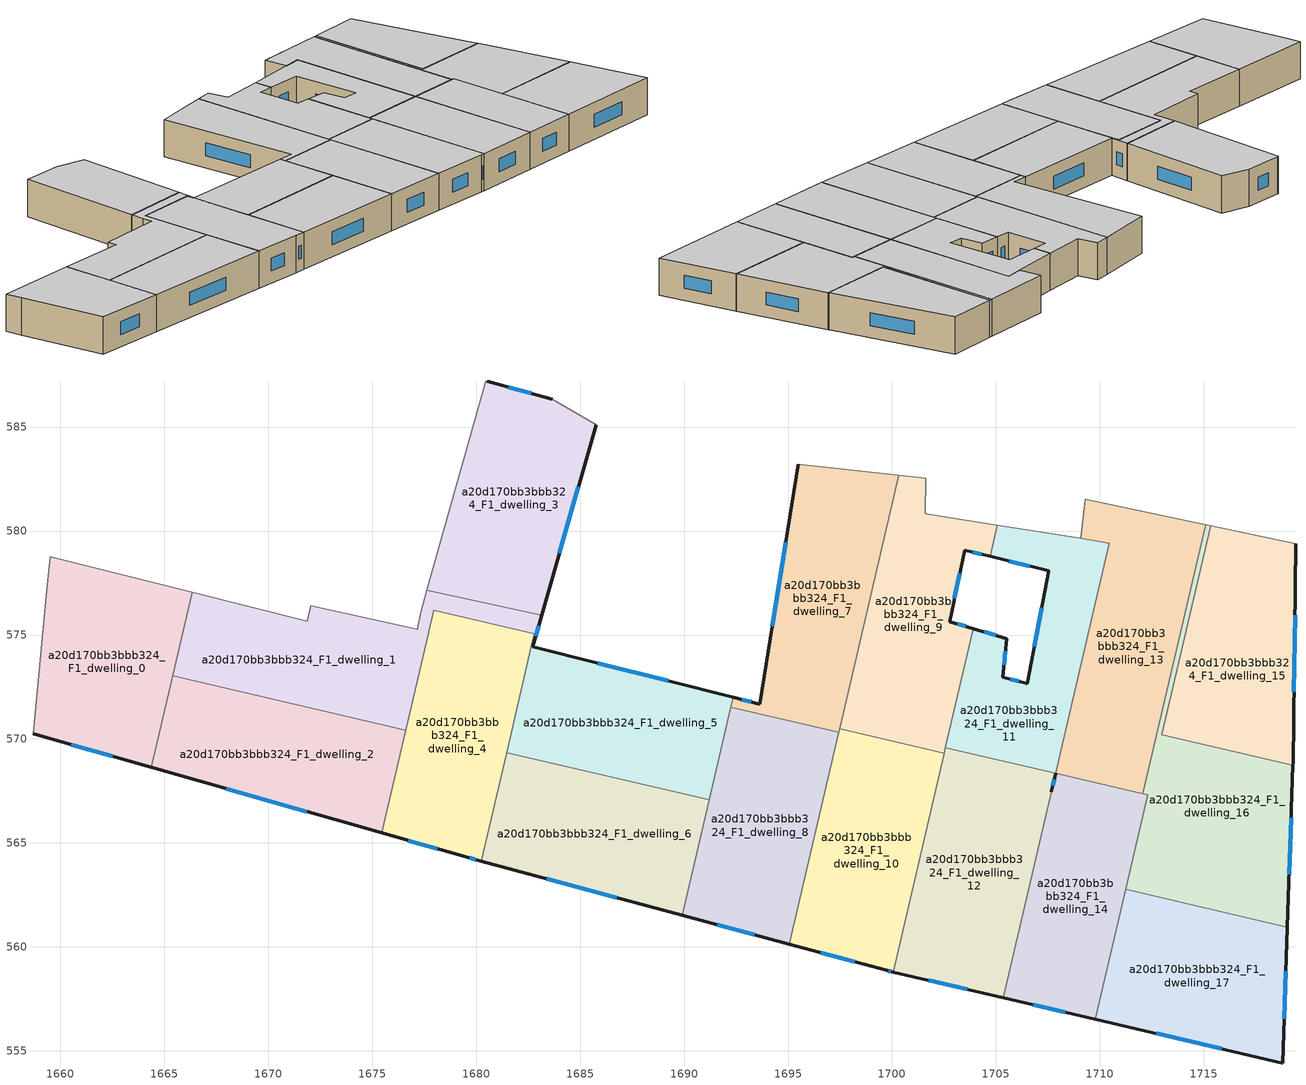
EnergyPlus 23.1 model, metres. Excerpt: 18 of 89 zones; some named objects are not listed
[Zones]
a20d170bb3bbb324_F1_dwelling_0
 floor to a20d170bb3bbb324_F0_dwelling_0 (EU_floor_Construction): 1666.34,577.06 1664.37,568.64 1658.69,570.26 1659.37,577.39 1659.52,578.77 z3
 wall outside (EU_wall_Construction): 1658.69,570.26 1664.37,568.64 z3:6
 wall adiabatic (EU_wall_Construction): 1666.34,577.06 1659.52,578.77 1659.37,577.39 1658.69,570.26 z3:6
 wall to a20d170bb3bbb324_F1_dwelling_2 (EU_wall_Construction): 1664.37,568.64 1665.4,573.05 z3:6
 wall to a20d170bb3bbb324_F1_dwelling_1 (EU_wall_Construction): 1665.4,573.05 1666.34,577.06 z3:6
 window (EU_Window_Construction): 1660.54,569.73 1662.53,569.17 z3.98:5.02
 ceiling to a20d170bb3bbb324_F2_dwelling_0 (EU_floor_Construction): 1664.37,568.64 1666.34,577.06 1659.52,578.77 1659.37,577.39 1658.69,570.26 z6
a20d170bb3bbb324_F1_dwelling_1
 floor to a20d170bb3bbb324_F0_dwelling_1 (EU_floor_Construction): 1683.15,575.94 1682.72,574.45 1682.66,574.46 1682.8,575.07 1677.96,576.2 1676.61,570.43 1665.4,573.05 1666.34,577.06 1671.88,575.66 1672.04,576.4 1677.17,575.27 1677.33,576.08 1677.64,577.16 z3
 wall outside (EU_wall_Construction): 1682.72,574.45 1683.15,575.94 z3:6
 wall adiabatic (EU_wall_Construction): 1677.17,575.27 1672.04,576.4 1671.88,575.66 1666.34,577.06 / 1677.64,577.16 1677.33,576.08 1677.18,575.26 z3:6
 wall to a20d170bb3bbb324_F1_dwelling_3 (EU_wall_Construction): 1683.15,575.94 1677.64,577.16 z3:6
 wall to a20d170bb3bbb324_F1_dwelling_2 (EU_wall_Construction): 1665.4,573.05 1676.61,570.43 z3:6
 wall to a20d170bb3bbb324_F1_dwelling_5 (EU_wall_Construction): 1682.66,574.46 1682.72,574.45 z3:6
 wall to a20d170bb3bbb324_F1_dwelling_4 (EU_wall_Construction): 1677.72,575.15 1677.96,576.2 1682.8,575.07 1682.66,574.46 / 1676.61,570.43 1677.71,575.14 z3:6
 window (EU_Window_Construction): 1682.86,574.93 1683.01,575.46 z3.98:5.02
 ceiling to a20d170bb3bbb324_F2_dwelling_1 (EU_floor_Construction): 1682.72,574.45 1683.15,575.94 1677.64,577.16 1677.33,576.08 1677.17,575.27 1672.04,576.4 1671.88,575.66 1666.34,577.06 1665.4,573.05 1676.61,570.43 1677.96,576.2 1682.8,575.07 1682.66,574.46 z6
a20d170bb3bbb324_F1_dwelling_10
 floor to a20d170bb3bbb324_F0_dwelling_10 (EU_floor_Construction): 1702.51,569.31 1700.05,558.79 1699.74,558.87 1695.07,560.13 1697.48,570.48 z3
 wall outside (EU_wall_Construction): 1695.07,560.13 1699.74,558.87 1700.05,558.79 z3:6
 wall to a20d170bb3bbb324_F1_dwelling_9 (EU_wall_Construction): 1702.51,569.31 1697.48,570.48 z3:6
 wall to a20d170bb3bbb324_F1_dwelling_8 (EU_wall_Construction): 1697.45,570.32 1695.07,560.13 z3:6
 wall to a20d170bb3bbb324_F1_dwelling_12 (EU_wall_Construction): 1700.05,558.79 1702.51,569.31 z3:6
 wall to a20d170bb3bbb324_F1_dwelling_7 (EU_wall_Construction): 1697.48,570.48 1697.45,570.32 z3:6
 window (EU_Window_Construction): 1696.59,559.72 1698.22,559.28 / 1699.84,558.84 1699.95,558.82 z3.98:5.02
 ceiling to a20d170bb3bbb324_F2_dwelling_10 (EU_floor_Construction): 1700.05,558.79 1702.51,569.31 1697.48,570.48 1695.07,560.13 1699.74,558.87 z6
a20d170bb3bbb324_F1_dwelling_11
 floor to a20d170bb3bbb324_F0_dwelling_11 (EU_floor_Construction): 1710.45,579.42 1707.86,568.34 1702.57,569.58 1703.91,575.31 1705.52,574.83 1705.33,572.97 1706.47,572.68 1706.51,572.67 1707.54,578.09 1704.72,578.78 1705.07,580.28 z3
 wall outside (EU_wall_Construction): 1704.72,578.78 1707.54,578.09 1706.51,572.67 1706.47,572.68 1705.33,572.97 1705.52,574.83 1703.91,575.31 z3:6
 wall to a20d170bb3bbb324_F1_dwelling_9 (EU_wall_Construction): 1705.07,580.28 1704.72,578.78 / 1703.91,575.31 1702.57,569.58 z3:6
 wall adiabatic (EU_wall_Construction): 1709.07,579.64 1705.07,580.28 z3:6
 wall to a20d170bb3bbb324_F1_dwelling_13 (EU_wall_Construction): 1708.11,569.4 1710.45,579.42 1709.07,579.64 / 1707.87,568.35 1708.12,569.4 z3:6
 wall to a20d170bb3bbb324_F1_dwelling_12 (EU_wall_Construction): 1702.57,569.58 1707.86,568.34 z3:6
 window (EU_Window_Construction): 1707.2,576.32 1706.84,574.43 / 1705.64,578.56 1706.62,578.31 / 1705,574.98 1704.43,575.15 / 1705.39,573.57 1705.46,574.22 / 1706.1,572.77 1705.7,572.87 z3.98:5.02
 ceiling to a20d170bb3bbb324_F2_dwelling_11 (EU_floor_Construction): 1707.86,568.34 1710.45,579.42 1705.07,580.28 1704.72,578.78 1707.54,578.09 1706.51,572.67 1706.47,572.68 1705.33,572.97 1705.52,574.83 1703.91,575.31 1702.57,569.58 z6
a20d170bb3bbb324_F1_dwelling_12
 floor to a20d170bb3bbb324_F0_dwelling_12 (EU_floor_Construction): 1707.87,568.34 1705.35,557.56 1700.05,558.79 1702.57,569.58 z3
 wall outside (EU_wall_Construction): 1700.05,558.79 1705.35,557.56 z3:6
 wall to a20d170bb3bbb324_F1_dwelling_14 (EU_wall_Construction): 1705.35,557.56 1707.87,568.34 z3:6
 wall to a20d170bb3bbb324_F1_dwelling_9 (EU_wall_Construction): 1702.57,569.58 1702.51,569.31 z3:6
 window (EU_Window_Construction): 1701.78,558.39 1703.63,557.96 z3.98:5.02
 ceiling to a20d170bb3bbb324_F2_dwelling_12 (EU_floor_Construction): 1705.35,557.56 1707.87,568.34 1702.57,569.58 1700.05,558.79 z6
a20d170bb3bbb324_F1_dwelling_13
 floor to a20d170bb3bbb324_F0_dwelling_13 (EU_floor_Construction): 1715.08,580.3 1712.06,567.37 1707.86,568.35 1708.12,569.4 1710.45,579.42 1709.07,579.64 1709.29,581.53 z3
 wall outside (EU_wall_Construction): 1707.87,568.34 1707.66,567.46 / 1707.86,568.35 1707.66,567.46 z3:6
 wall adiabatic (EU_wall_Construction): 1715.08,580.3 1709.29,581.53 1709.07,579.64 z3:6
 wall to a20d170bb3bbb324_F1_dwelling_16 (EU_wall_Construction): 1712.06,567.37 1715.08,580.3 z3:6
 wall to a20d170bb3bbb324_F1_dwelling_14 (EU_wall_Construction): 1707.87,568.34 1712.06,567.37 z3:6
 window (EU_Window_Construction): 1707.81,568.06 1707.73,567.75 / 1707.8,568.06 1707.73,567.75 z3.98:5.02
 ceiling to a20d170bb3bbb324_F2_dwelling_13 (EU_floor_Construction): 1712.06,567.37 1715.08,580.3 1709.29,581.53 1709.07,579.64 1710.45,579.42 1708.12,569.4 1707.86,568.35 z6
a20d170bb3bbb324_F1_dwelling_14
 floor to a20d170bb3bbb324_F0_dwelling_14 (EU_floor_Construction): 1712.3,567.31 1709.78,556.52 1705.35,557.56 1707.87,568.34 z3
 wall outside (EU_wall_Construction): 1705.35,557.56 1709.78,556.52 z3:6
 wall to a20d170bb3bbb324_F1_dwelling_17 (EU_wall_Construction): 1709.78,556.52 1711.24,562.77 z3:6
 wall to a20d170bb3bbb324_F1_dwelling_16 (EU_wall_Construction): 1711.24,562.77 1712.3,567.31 1712.06,567.37 z3:6
 window (EU_Window_Construction): 1706.79,557.22 1708.34,556.86 z3.98:5.02
 ceiling to a20d170bb3bbb324_F2_dwelling_14 (EU_floor_Construction): 1709.78,556.52 1712.3,567.31 1707.87,568.34 1705.35,557.56 z6
a20d170bb3bbb324_F1_dwelling_15
 floor to a20d170bb3bbb324_F0_dwelling_15 (EU_floor_Construction): 1719.43,579.39 1719.29,568.83 1719.29,568.74 1712.98,570.21 1715.32,580.25 z3
 wall outside (EU_wall_Construction): 1719.29,568.74 1719.29,568.83 1719.43,579.39 z3:6
 wall to a20d170bb3bbb324_F1_dwelling_16 (EU_wall_Construction): 1715.32,580.25 1712.98,570.21 1719.29,568.74 z3:6
 wall adiabatic (EU_wall_Construction): 1719.43,579.39 1715.32,580.25 z3:6
 window (EU_Window_Construction): 1719.33,572.26 1719.38,575.95 z3.98:5.02
 ceiling to a20d170bb3bbb324_F2_dwelling_15 (EU_floor_Construction): 1719.29,568.74 1719.29,568.83 1719.43,579.39 1715.32,580.25 1712.98,570.21 z6
a20d170bb3bbb324_F1_dwelling_16
 floor to a20d170bb3bbb324_F0_dwelling_16 (EU_floor_Construction): 1715.32,580.25 1712.98,570.21 1719.29,568.74 1719.02,560.95 1711.24,562.77 1712.3,567.31 1712.06,567.37 1715.08,580.3 z3
 wall outside (EU_wall_Construction): 1719.02,560.95 1719.29,568.74 z3:6
 wall to a20d170bb3bbb324_F1_dwelling_17 (EU_wall_Construction): 1711.24,562.77 1719.02,560.95 z3:6
 wall adiabatic (EU_wall_Construction): 1715.32,580.25 1715.08,580.3 z3:6
 window (EU_Window_Construction): 1719.11,563.48 1719.2,566.21 z3.98:5.02
 ceiling to a20d170bb3bbb324_F2_dwelling_16 (EU_floor_Construction): 1719.02,560.95 1719.29,568.74 1712.98,570.21 1715.32,580.25 1715.08,580.3 1712.06,567.37 1712.3,567.31 1711.24,562.77 z6
a20d170bb3bbb324_F1_dwelling_17
 floor to a20d170bb3bbb324_F0_dwelling_17 (EU_floor_Construction): 1719.02,560.95 1718.8,554.42 1709.78,556.52 1711.24,562.77 z3
 wall outside (EU_wall_Construction): 1709.78,556.52 1718.8,554.42 1719.02,560.95 z3:6
 window (EU_Window_Construction): 1718.87,556.54 1718.95,558.83 / 1712.71,555.84 1715.87,555.1 z3.98:5.02
 ceiling to a20d170bb3bbb324_F2_dwelling_17 (EU_floor_Construction): 1718.8,554.42 1719.02,560.95 1711.24,562.77 1709.78,556.52 z6
a20d170bb3bbb324_F1_dwelling_2
 floor to a20d170bb3bbb324_F0_dwelling_2 (EU_floor_Construction): 1676.61,570.43 1675.46,565.48 1664.37,568.64 1665.4,573.05 z3
 wall outside (EU_wall_Construction): 1664.37,568.64 1675.46,565.48 z3:6
 wall to a20d170bb3bbb324_F1_dwelling_4 (EU_wall_Construction): 1675.46,565.48 1676.61,570.43 z3:6
 window (EU_Window_Construction): 1667.98,567.61 1671.85,566.51 z3.98:5.02
 ceiling to a20d170bb3bbb324_F2_dwelling_2 (EU_floor_Construction): 1675.46,565.48 1676.61,570.43 1665.4,573.05 1664.37,568.64 z6
a20d170bb3bbb324_F1_dwelling_3
 floor to a20d170bb3bbb324_F0_dwelling_3 (EU_floor_Construction): 1685.77,585.11 1683.15,575.94 1677.64,577.16 1680.47,587.22 1680.53,587.2 1683.66,586.35 z3
 wall outside (EU_wall_Construction): 1683.66,586.35 1680.53,587.2 / 1683.15,575.94 1685.77,585.11 z3:6
 wall adiabatic (EU_wall_Construction): 1680.53,587.2 1680.47,587.22 1677.64,577.16 / 1685.77,585.11 1683.66,586.35 z3:6
 window (EU_Window_Construction): 1682.64,586.62 1681.55,586.92 / 1684,578.92 1684.92,582.13 z3.98:5.02
 ceiling to a20d170bb3bbb324_F2_dwelling_3 (EU_floor_Construction): 1683.15,575.94 1685.77,585.11 1683.66,586.35 1680.53,587.2 1680.47,587.22 1677.64,577.16 z6
a20d170bb3bbb324_F1_dwelling_4
 floor to a20d170bb3bbb324_F0_dwelling_4 (EU_floor_Construction): 1682.81,575.07 1680.25,564.13 1679.41,564.36 1675.46,565.48 1677.96,576.2 z3
 wall outside (EU_wall_Construction): 1675.46,565.48 1679.41,564.36 1680.25,564.13 z3:6
 wall to a20d170bb3bbb324_F1_dwelling_5 (EU_wall_Construction): 1681.47,569.35 1682.66,574.46 z3:6
 wall to a20d170bb3bbb324_F1_dwelling_6 (EU_wall_Construction): 1680.25,564.13 1681.47,569.35 z3:6
 window (EU_Window_Construction): 1676.74,565.12 1678.13,564.72 / 1679.68,564.28 1679.98,564.2 z3.98:5.02
 ceiling to a20d170bb3bbb324_F2_dwelling_4 (EU_floor_Construction): 1680.25,564.13 1682.81,575.07 1677.96,576.2 1675.46,565.48 1679.41,564.36 z6
a20d170bb3bbb324_F1_dwelling_5
 floor to a20d170bb3bbb324_F0_dwelling_5 (EU_floor_Construction): 1692.36,572 1691.21,567.07 1681.47,569.35 1682.66,574.46 1682.72,574.45 z3
 wall outside (EU_wall_Construction): 1692.36,572 1682.72,574.45 z3:6
 wall to a20d170bb3bbb324_F1_dwelling_6 (EU_wall_Construction): 1681.47,569.35 1691.21,567.07 z3:6
 wall to a20d170bb3bbb324_F1_dwelling_8 (EU_wall_Construction): 1691.21,567.07 1692.25,571.54 z3:6
 wall to a20d170bb3bbb324_F1_dwelling_7 (EU_wall_Construction): 1692.25,571.54 1692.36,572 z3:6
 window (EU_Window_Construction): 1689.23,572.8 1685.86,573.65 z3.98:5.02
 ceiling to a20d170bb3bbb324_F2_dwelling_5 (EU_floor_Construction): 1691.21,567.07 1692.36,572 1682.72,574.45 1682.66,574.46 1681.47,569.35 z6
a20d170bb3bbb324_F1_dwelling_6
 floor to a20d170bb3bbb324_F0_dwelling_6 (EU_floor_Construction): 1691.21,567.07 1689.92,561.52 1680.25,564.13 1681.47,569.35 z3
 wall outside (EU_wall_Construction): 1680.25,564.13 1689.92,561.52 z3:6
 wall to a20d170bb3bbb324_F1_dwelling_8 (EU_wall_Construction): 1689.92,561.52 1691.21,567.07 z3:6
 window (EU_Window_Construction): 1683.39,563.28 1686.77,562.37 z3.98:5.02
 ceiling to a20d170bb3bbb324_F2_dwelling_6 (EU_floor_Construction): 1689.92,561.52 1691.21,567.07 1681.47,569.35 1680.25,564.13 z6
a20d170bb3bbb324_F1_dwelling_7
 floor to a20d170bb3bbb324_F0_dwelling_7 (EU_floor_Construction): 1700.33,582.68 1697.45,570.32 1692.25,571.54 1692.36,572 1693.64,571.68 1695.5,583.21 z3
 wall outside (EU_wall_Construction): 1695.5,583.21 1693.64,571.68 1692.36,572 z3:6
 wall to a20d170bb3bbb324_F1_dwelling_8 (EU_wall_Construction): 1692.25,571.54 1697.45,570.32 z3:6
 wall adiabatic (EU_wall_Construction): 1700.33,582.68 1695.5,583.21 z3:6
 wall to a20d170bb3bbb324_F1_dwelling_9 (EU_wall_Construction): 1697.48,570.48 1700.33,582.68 z3:6
 window (EU_Window_Construction): 1693.22,571.78 1692.78,571.9 / 1694.89,579.46 1694.24,575.43 z3.98:5.02
 ceiling to a20d170bb3bbb324_F2_dwelling_7 (EU_floor_Construction): 1697.45,570.32 1700.33,582.68 1695.5,583.21 1693.64,571.68 1692.36,572 1692.25,571.54 z6
a20d170bb3bbb324_F1_dwelling_8
 floor to a20d170bb3bbb324_F0_dwelling_8 (EU_floor_Construction): 1697.45,570.32 1695.07,560.13 1689.92,561.52 1692.25,571.54 z3
 wall outside (EU_wall_Construction): 1689.92,561.52 1695.07,560.13 z3:6
 window (EU_Window_Construction): 1691.59,561.07 1693.39,560.58 z3.98:5.02
 ceiling to a20d170bb3bbb324_F2_dwelling_8 (EU_floor_Construction): 1695.07,560.13 1697.45,570.32 1692.25,571.54 1689.92,561.52 z6
a20d170bb3bbb324_F1_dwelling_9
 floor to a20d170bb3bbb324_F0_dwelling_9 (EU_floor_Construction): 1705.07,580.28 1704.72,578.78 1703.5,579.09 1702.77,575.65 1703.91,575.31 1702.51,569.31 1697.48,570.48 1700.33,582.68 1701.62,582.54 1701.6,580.84 z3
 wall outside (EU_wall_Construction): 1703.91,575.31 1702.77,575.65 1703.5,579.09 1704.72,578.78 z3:6
 wall adiabatic (EU_wall_Construction): 1705.07,580.28 1701.6,580.84 1701.62,582.54 1700.33,582.68 z3:6
 window (EU_Window_Construction): 1703.54,575.42 1703.14,575.54 / 1703.9,578.99 1704.32,578.88 / 1703.01,576.76 1703.26,577.97 z3.98:5.02
 ceiling to a20d170bb3bbb324_F2_dwelling_9 (EU_floor_Construction): 1702.51,569.31 1703.91,575.31 1702.77,575.65 1703.5,579.09 1704.72,578.78 1705.07,580.28 1701.6,580.84 1701.62,582.54 1700.33,582.68 1697.48,570.48 z6
[Building]
EU S2 Campaign: North Axis=0; Terrain=City; Solar Distribution=FullExterior
[Site:Location]
Bologna: Latitude=44.5; Longitude=11.25; Time Zone=1; Elevation=37
[SizingPeriod:WeatherFileDays]
AnnualSizingPeriod: Begin Month=1; Begin Day of Month=1; End Month=12; End Day of Month=31; Day of Week for Start Day=Monday; Use Weather File Daylight Saving Period=No; Use Weather File Rain and Snow Indicators=No
[MATERIAL]
EU_InternalMass_Material: Roughness=MediumRough; Thickness=0.1; Conductivity=1; Density=1800; Specific Heat=900; Thermal Absorptance=0.9; Solar Absorptance=0.7; Visible Absorptance=0.7
[MATERIAL:NOMASS] Roughness=MediumRough; Thermal Absorptance=0.9; Solar Absorptance=0.7; Visible Absorptance=0.7
Name | Thermal Resistance
EU_wall_NoMass | 0.905828
EU_floor_NoMass | 0.67114
[WINDOWMATERIAL:SIMPLEGLAZINGSYSTEM]
EU_Window_SimpleGlazing: UFactor=4.52486; Solar Heat Gain Coefficient=0.85; Visible Transmittance=0.85
[CONSTRUCTION]
EU_wall_Construction: EU_wall_NoMass
EU_floor_Construction: EU_floor_NoMass
EU_Window_Construction: EU_Window_SimpleGlazing
EU_InternalMass_Construction: EU_InternalMass_Material
[ZONE] Type=1; Multiplier=1; Ceiling Height=autocalculate; Floor Area=autocalculate; Part of Total Floor Area=Yes
Name | Volume
a20d170bb3bbb324_F1_dwelling_0 | 165.977
a20d170bb3bbb324_F1_dwelling_1 | 170.516
a20d170bb3bbb324_F1_dwelling_10 | 165.967
a20d170bb3bbb324_F1_dwelling_11 | 142.751
a20d170bb3bbb324_F1_dwelling_12 | 180.736
a20d170bb3bbb324_F1_dwelling_13 | 179.325
a20d170bb3bbb324_F1_dwelling_14 | 151.104
a20d170bb3bbb324_F1_dwelling_15 | 165.97
a20d170bb3bbb324_F1_dwelling_16 | 175.812
a20d170bb3bbb324_F1_dwelling_17 | 165.959
a20d170bb3bbb324_F1_dwelling_2 | 165.961
a20d170bb3bbb324_F1_dwelling_3 | 172.666
a20d170bb3bbb324_F1_dwelling_4 | 165.976
a20d170bb3bbb324_F1_dwelling_5 | 154.774
a20d170bb3bbb324_F1_dwelling_6 | 165.96
a20d170bb3bbb324_F1_dwelling_7 | 165.978
a20d170bb3bbb324_F1_dwelling_8 | 165.993
a20d170bb3bbb324_F1_dwelling_9 | 165.979
[INTERNALMASS] Construction=EU_InternalMass_Construction
Name | Zone or ZoneList | Surface Area
a20d170bb3bbb324_F1_dwelling_0_EU_InternalMass | a20d170bb3bbb324_F1_dwelling_0 | 55.3258
a20d170bb3bbb324_F1_dwelling_1_EU_InternalMass | a20d170bb3bbb324_F1_dwelling_1 | 56.8389
a20d170bb3bbb324_F1_dwelling_2_EU_InternalMass | a20d170bb3bbb324_F1_dwelling_2 | 55.3208
a20d170bb3bbb324_F1_dwelling_3_EU_InternalMass | a20d170bb3bbb324_F1_dwelling_3 | 57.5507
a20d170bb3bbb324_F1_dwelling_4_EU_InternalMass | a20d170bb3bbb324_F1_dwelling_4 | 55.3259
a20d170bb3bbb324_F1_dwelling_5_EU_InternalMass | a20d170bb3bbb324_F1_dwelling_5 | 51.5922
a20d170bb3bbb324_F1_dwelling_6_EU_InternalMass | a20d170bb3bbb324_F1_dwelling_6 | 55.3202
a20d170bb3bbb324_F1_dwelling_7_EU_InternalMass | a20d170bb3bbb324_F1_dwelling_7 | 55.3245
a20d170bb3bbb324_F1_dwelling_8_EU_InternalMass | a20d170bb3bbb324_F1_dwelling_8 | 55.3325
a20d170bb3bbb324_F1_dwelling_9_EU_InternalMass | a20d170bb3bbb324_F1_dwelling_9 | 55.327
a20d170bb3bbb324_F1_dwelling_10_EU_InternalMass | a20d170bb3bbb324_F1_dwelling_10 | 55.3228
a20d170bb3bbb324_F1_dwelling_11_EU_InternalMass | a20d170bb3bbb324_F1_dwelling_11 | 47.6005
a20d170bb3bbb324_F1_dwelling_12_EU_InternalMass | a20d170bb3bbb324_F1_dwelling_12 | 60.2468
a20d170bb3bbb324_F1_dwelling_13_EU_InternalMass | a20d170bb3bbb324_F1_dwelling_13 | 59.7874
a20d170bb3bbb324_F1_dwelling_14_EU_InternalMass | a20d170bb3bbb324_F1_dwelling_14 | 50.3932
a20d170bb3bbb324_F1_dwelling_15_EU_InternalMass | a20d170bb3bbb324_F1_dwelling_15 | 55.325
a20d170bb3bbb324_F1_dwelling_16_EU_InternalMass | a20d170bb3bbb324_F1_dwelling_16 | 58.5978
a20d170bb3bbb324_F1_dwelling_17_EU_InternalMass | a20d170bb3bbb324_F1_dwelling_17 | 55.3197
[OTHEREQUIPMENT] Fuel Type=Electricity; Design Level Calculation Method=Watts/Area; Power per Zone Floor Area=1; Fraction Latent=0; Fraction Radiant=0; Fraction Lost=0; Carbon Dioxide Generation Rate=0; EndUse Subcategory=EU_Step8_InternalGains
Name | Zone or ZoneList or Space or SpaceList | Schedule
EU_Step8_InternalGain_a20d170bb3bbb324_F1_dwelling_0_f000 | a20d170bb3bbb324_F1_dwelling_0 | EU_Step8_GainSchedule_a20d170bb3bbb324_F1_dwelling_0_f000
EU_Step8_InternalGain_a20d170bb3bbb324_F1_dwelling_1_f000 | a20d170bb3bbb324_F1_dwelling_1 | EU_Step8_GainSchedule_a20d170bb3bbb324_F1_dwelling_1_f000
EU_Step8_InternalGain_a20d170bb3bbb324_F1_dwelling_2_f000 | a20d170bb3bbb324_F1_dwelling_2 | EU_Step8_GainSchedule_a20d170bb3bbb324_F1_dwelling_2_f000
EU_Step8_InternalGain_a20d170bb3bbb324_F1_dwelling_3_f000 | a20d170bb3bbb324_F1_dwelling_3 | EU_Step8_GainSchedule_a20d170bb3bbb324_F1_dwelling_3_f000
EU_Step8_InternalGain_a20d170bb3bbb324_F1_dwelling_4_f000 | a20d170bb3bbb324_F1_dwelling_4 | EU_Step8_GainSchedule_a20d170bb3bbb324_F1_dwelling_4_f000
EU_Step8_InternalGain_a20d170bb3bbb324_F1_dwelling_5_f000 | a20d170bb3bbb324_F1_dwelling_5 | EU_Step8_GainSchedule_a20d170bb3bbb324_F1_dwelling_5_f000
EU_Step8_InternalGain_a20d170bb3bbb324_F1_dwelling_6_f000 | a20d170bb3bbb324_F1_dwelling_6 | EU_Step8_GainSchedule_a20d170bb3bbb324_F1_dwelling_6_f000
EU_Step8_InternalGain_a20d170bb3bbb324_F1_dwelling_7_f000 | a20d170bb3bbb324_F1_dwelling_7 | EU_Step8_GainSchedule_a20d170bb3bbb324_F1_dwelling_7_f000
EU_Step8_InternalGain_a20d170bb3bbb324_F1_dwelling_8_f000 | a20d170bb3bbb324_F1_dwelling_8 | EU_Step8_GainSchedule_a20d170bb3bbb324_F1_dwelling_8_f000
EU_Step8_InternalGain_a20d170bb3bbb324_F1_dwelling_9_f000 | a20d170bb3bbb324_F1_dwelling_9 | EU_Step8_GainSchedule_a20d170bb3bbb324_F1_dwelling_9_f000
EU_Step8_InternalGain_a20d170bb3bbb324_F1_dwelling_10_f000 | a20d170bb3bbb324_F1_dwelling_10 | EU_Step8_GainSchedule_a20d170bb3bbb324_F1_dwelling_10_f000
EU_Step8_InternalGain_a20d170bb3bbb324_F1_dwelling_11_f000 | a20d170bb3bbb324_F1_dwelling_11 | EU_Step8_GainSchedule_a20d170bb3bbb324_F1_dwelling_11_f000
EU_Step8_InternalGain_a20d170bb3bbb324_F1_dwelling_12_f000 | a20d170bb3bbb324_F1_dwelling_12 | EU_Step8_GainSchedule_a20d170bb3bbb324_F1_dwelling_12_f000
EU_Step8_InternalGain_a20d170bb3bbb324_F1_dwelling_13_f000 | a20d170bb3bbb324_F1_dwelling_13 | EU_Step8_GainSchedule_a20d170bb3bbb324_F1_dwelling_13_f000
EU_Step8_InternalGain_a20d170bb3bbb324_F1_dwelling_14_f000 | a20d170bb3bbb324_F1_dwelling_14 | EU_Step8_GainSchedule_a20d170bb3bbb324_F1_dwelling_14_f000
EU_Step8_InternalGain_a20d170bb3bbb324_F1_dwelling_15_f000 | a20d170bb3bbb324_F1_dwelling_15 | EU_Step8_GainSchedule_a20d170bb3bbb324_F1_dwelling_15_f000
EU_Step8_InternalGain_a20d170bb3bbb324_F1_dwelling_16_f000 | a20d170bb3bbb324_F1_dwelling_16 | EU_Step8_GainSchedule_a20d170bb3bbb324_F1_dwelling_16_f000
EU_Step8_InternalGain_a20d170bb3bbb324_F1_dwelling_17_f000 | a20d170bb3bbb324_F1_dwelling_17 | EU_Step8_GainSchedule_a20d170bb3bbb324_F1_dwelling_17_f000
[ZONEVENTILATION:DESIGNFLOWRATE] Schedule=EU_AlwaysOn; Design Flow Rate Calculation Method=AirChanges/Hour; Air Changes per Hour=0.73129; Ventilation Type=Natural; Fan Pressure Rise=0; Fan Total Efficiency=1; Constant Term Coefficient=1; Temperature Term Coefficient=0; Velocity Term Coefficient=0; Velocity Squared Term Coefficient=0; Minimum Indoor Temperature=-100; Maximum Indoor Temperature=100; Delta Temperature=-100; Minimum Outdoor Temperature=-100; Maximum Outdoor Temperature=100; Maximum Wind Speed=40
Name | Zone or ZoneList or Space or SpaceList
EU_ConstantAir_a20d170bb3bbb324_F1_dwelling_0 | a20d170bb3bbb324_F1_dwelling_0
EU_ConstantAir_a20d170bb3bbb324_F1_dwelling_1 | a20d170bb3bbb324_F1_dwelling_1
EU_ConstantAir_a20d170bb3bbb324_F1_dwelling_2 | a20d170bb3bbb324_F1_dwelling_2
EU_ConstantAir_a20d170bb3bbb324_F1_dwelling_3 | a20d170bb3bbb324_F1_dwelling_3
EU_ConstantAir_a20d170bb3bbb324_F1_dwelling_4 | a20d170bb3bbb324_F1_dwelling_4
EU_ConstantAir_a20d170bb3bbb324_F1_dwelling_5 | a20d170bb3bbb324_F1_dwelling_5
EU_ConstantAir_a20d170bb3bbb324_F1_dwelling_6 | a20d170bb3bbb324_F1_dwelling_6
EU_ConstantAir_a20d170bb3bbb324_F1_dwelling_7 | a20d170bb3bbb324_F1_dwelling_7
EU_ConstantAir_a20d170bb3bbb324_F1_dwelling_8 | a20d170bb3bbb324_F1_dwelling_8
EU_ConstantAir_a20d170bb3bbb324_F1_dwelling_9 | a20d170bb3bbb324_F1_dwelling_9
EU_ConstantAir_a20d170bb3bbb324_F1_dwelling_10 | a20d170bb3bbb324_F1_dwelling_10
EU_ConstantAir_a20d170bb3bbb324_F1_dwelling_11 | a20d170bb3bbb324_F1_dwelling_11
EU_ConstantAir_a20d170bb3bbb324_F1_dwelling_12 | a20d170bb3bbb324_F1_dwelling_12
EU_ConstantAir_a20d170bb3bbb324_F1_dwelling_13 | a20d170bb3bbb324_F1_dwelling_13
EU_ConstantAir_a20d170bb3bbb324_F1_dwelling_14 | a20d170bb3bbb324_F1_dwelling_14
EU_ConstantAir_a20d170bb3bbb324_F1_dwelling_15 | a20d170bb3bbb324_F1_dwelling_15
EU_ConstantAir_a20d170bb3bbb324_F1_dwelling_16 | a20d170bb3bbb324_F1_dwelling_16
EU_ConstantAir_a20d170bb3bbb324_F1_dwelling_17 | a20d170bb3bbb324_F1_dwelling_17
[HVACTEMPLATE:ZONE:IDEALLOADSAIRSYSTEM] System Availability Schedule=EU_AlwaysOn; Maximum Heating Supply Air Temperature=50; Minimum Cooling Supply Air Temperature=13; Maximum Heating Supply Air Humidity Ratio=0.0156; Minimum Cooling Supply Air Humidity Ratio=0.0077; Heating Limit=NoLimit; Cooling Limit=NoLimit; Heating Availability Schedule=EU_AlwaysOn; Cooling Availability Schedule=EU_CoolingOff; Dehumidification Control Type=ConstantSensibleHeatRatio; Cooling Sensible Heat Ratio=0.7; Dehumidification Setpoint=60; Humidification Control Type=None; Humidification Setpoint=30; Outdoor Air Method=None; Outdoor Air Flow Rate per Person=0.00944; Outdoor Air Flow Rate per Zone Floor Area=0; Outdoor Air Flow Rate per Zone=0; Demand Controlled Ventilation Type=None; Outdoor Air Economizer Type=NoEconomizer; Heat Recovery Type=None; Sensible Heat Recovery Effectiveness=0.7; Latent Heat Recovery Effectiveness=0.65
Name | Template Thermostat
a20d170bb3bbb324_F1_dwelling_0 | EU_HeatOnly_a20d170bb3bbb324_F1_dwelling_0
a20d170bb3bbb324_F1_dwelling_1 | EU_HeatOnly_a20d170bb3bbb324_F1_dwelling_1
a20d170bb3bbb324_F1_dwelling_2 | EU_HeatOnly_a20d170bb3bbb324_F1_dwelling_2
a20d170bb3bbb324_F1_dwelling_3 | EU_HeatOnly_a20d170bb3bbb324_F1_dwelling_3
a20d170bb3bbb324_F1_dwelling_4 | EU_HeatOnly_a20d170bb3bbb324_F1_dwelling_4
a20d170bb3bbb324_F1_dwelling_5 | EU_HeatOnly_a20d170bb3bbb324_F1_dwelling_5
a20d170bb3bbb324_F1_dwelling_6 | EU_HeatOnly_a20d170bb3bbb324_F1_dwelling_6
a20d170bb3bbb324_F1_dwelling_7 | EU_HeatOnly_a20d170bb3bbb324_F1_dwelling_7
a20d170bb3bbb324_F1_dwelling_8 | EU_HeatOnly_a20d170bb3bbb324_F1_dwelling_8
a20d170bb3bbb324_F1_dwelling_9 | EU_HeatOnly_a20d170bb3bbb324_F1_dwelling_9
a20d170bb3bbb324_F1_dwelling_10 | EU_HeatOnly_a20d170bb3bbb324_F1_dwelling_10
a20d170bb3bbb324_F1_dwelling_11 | EU_HeatOnly_a20d170bb3bbb324_F1_dwelling_11
a20d170bb3bbb324_F1_dwelling_12 | EU_HeatOnly_a20d170bb3bbb324_F1_dwelling_12
a20d170bb3bbb324_F1_dwelling_13 | EU_HeatOnly_a20d170bb3bbb324_F1_dwelling_13
a20d170bb3bbb324_F1_dwelling_14 | EU_HeatOnly_a20d170bb3bbb324_F1_dwelling_14
a20d170bb3bbb324_F1_dwelling_15 | EU_HeatOnly_a20d170bb3bbb324_F1_dwelling_15
a20d170bb3bbb324_F1_dwelling_16 | EU_HeatOnly_a20d170bb3bbb324_F1_dwelling_16
a20d170bb3bbb324_F1_dwelling_17 | EU_HeatOnly_a20d170bb3bbb324_F1_dwelling_17
[SIZING:ZONE] Zone Cooling Design Supply Air Temperature Input Method=SupplyAirTemperature; Zone Cooling Design Supply Air Temperature=13; Zone Heating Design Supply Air Temperature Input Method=SupplyAirTemperature; Zone Heating Design Supply Air Temperature=50; Zone Cooling Design Supply Air Humidity Ratio=0.008; Zone Heating Design Supply Air Humidity Ratio=0.008; Cooling Design Air Flow Method=DesignDay; Cooling Design Air Flow Rate=0; Cooling Minimum Air Flow per Zone Floor Area=0.000762; Cooling Minimum Air Flow=0; Cooling Minimum Air Flow Fraction=0.2; Heating Design Air Flow Method=DesignDay; Heating Design Air Flow Rate=0; Heating Maximum Air Flow per Zone Floor Area=0.002032; Heating Maximum Air Flow=0.141576; Heating Maximum Air Flow Fraction=0.3; Account for Dedicated Outdoor Air System=No; Dedicated Outdoor Air System Control Strategy=NeutralSupplyAir; Dedicated Outdoor Air Low Setpoint Temperature for Design=autosize; Dedicated Outdoor Air High Setpoint Temperature for Design=autosize; Zone Load Sizing Method=Sensible Load Only No Latent Load; Zone Latent Cooling Design Supply Air Humidity Ratio Input Method=HumidityRatioDifference; Zone Cooling Design Supply Air Humidity Ratio Difference=0.005; Zone Latent Heating Design Supply Air Humidity Ratio Input Method=HumidityRatioDifference; Zone Humidification Design Supply Air Humidity Ratio Difference=0.005
a20d170bb3bbb324_F1_dwelling_0; a20d170bb3bbb324_F1_dwelling_1; a20d170bb3bbb324_F1_dwelling_2; a20d170bb3bbb324_F1_dwelling_3; a20d170bb3bbb324_F1_dwelling_4; a20d170bb3bbb324_F1_dwelling_5; a20d170bb3bbb324_F1_dwelling_6; a20d170bb3bbb324_F1_dwelling_7; a20d170bb3bbb324_F1_dwelling_8; a20d170bb3bbb324_F1_dwelling_9; a20d170bb3bbb324_F1_dwelling_10; a20d170bb3bbb324_F1_dwelling_11; a20d170bb3bbb324_F1_dwelling_12; a20d170bb3bbb324_F1_dwelling_13; a20d170bb3bbb324_F1_dwelling_14; a20d170bb3bbb324_F1_dwelling_15; a20d170bb3bbb324_F1_dwelling_16; a20d170bb3bbb324_F1_dwelling_17
[SCHEDULE:CONSTANT]
Name | Hourly Value
EU_AlwaysOn | 1
EU_CoolingOff | 0
[SCHEDULE:FILE] Column Number=1; Rows to Skip at Top=0; Number of Hours of Data=8760; Column Separator=Comma; Interpolate to Timestep=No; Minutes per Item=60; Adjust Schedule for Daylight Savings=Yes
Name | File
EU_Step8_GainSchedule_a20d170bb3bbb324_F1_dwelling_0_f000 | ../../schedules/a20d170bb3bbb324/a20d170bb3bbb324_F1_dwelling_0_f000_gain.csv
EU_Step8_GainSchedule_a20d170bb3bbb324_F1_dwelling_1_f000 | ../../schedules/a20d170bb3bbb324/a20d170bb3bbb324_F1_dwelling_1_f000_gain.csv
EU_Step8_GainSchedule_a20d170bb3bbb324_F1_dwelling_2_f000 | ../../schedules/a20d170bb3bbb324/a20d170bb3bbb324_F1_dwelling_2_f000_gain.csv
EU_Step8_GainSchedule_a20d170bb3bbb324_F1_dwelling_3_f000 | ../../schedules/a20d170bb3bbb324/a20d170bb3bbb324_F1_dwelling_3_f000_gain.csv
EU_Step8_GainSchedule_a20d170bb3bbb324_F1_dwelling_4_f000 | ../../schedules/a20d170bb3bbb324/a20d170bb3bbb324_F1_dwelling_4_f000_gain.csv
EU_Step8_GainSchedule_a20d170bb3bbb324_F1_dwelling_5_f000 | ../../schedules/a20d170bb3bbb324/a20d170bb3bbb324_F1_dwelling_5_f000_gain.csv
EU_Step8_GainSchedule_a20d170bb3bbb324_F1_dwelling_6_f000 | ../../schedules/a20d170bb3bbb324/a20d170bb3bbb324_F1_dwelling_6_f000_gain.csv
EU_Step8_GainSchedule_a20d170bb3bbb324_F1_dwelling_7_f000 | ../../schedules/a20d170bb3bbb324/a20d170bb3bbb324_F1_dwelling_7_f000_gain.csv
EU_Step8_GainSchedule_a20d170bb3bbb324_F1_dwelling_8_f000 | ../../schedules/a20d170bb3bbb324/a20d170bb3bbb324_F1_dwelling_8_f000_gain.csv
EU_Step8_GainSchedule_a20d170bb3bbb324_F1_dwelling_9_f000 | ../../schedules/a20d170bb3bbb324/a20d170bb3bbb324_F1_dwelling_9_f000_gain.csv
EU_Step8_GainSchedule_a20d170bb3bbb324_F1_dwelling_10_f000 | ../../schedules/a20d170bb3bbb324/a20d170bb3bbb324_F1_dwelling_10_f000_gain.csv
EU_Step8_GainSchedule_a20d170bb3bbb324_F1_dwelling_11_f000 | ../../schedules/a20d170bb3bbb324/a20d170bb3bbb324_F1_dwelling_11_f000_gain.csv
EU_Step8_GainSchedule_a20d170bb3bbb324_F1_dwelling_12_f000 | ../../schedules/a20d170bb3bbb324/a20d170bb3bbb324_F1_dwelling_12_f000_gain.csv
EU_Step8_GainSchedule_a20d170bb3bbb324_F1_dwelling_13_f000 | ../../schedules/a20d170bb3bbb324/a20d170bb3bbb324_F1_dwelling_13_f000_gain.csv
EU_Step8_GainSchedule_a20d170bb3bbb324_F1_dwelling_14_f000 | ../../schedules/a20d170bb3bbb324/a20d170bb3bbb324_F1_dwelling_14_f000_gain.csv
EU_Step8_GainSchedule_a20d170bb3bbb324_F1_dwelling_15_f000 | ../../schedules/a20d170bb3bbb324/a20d170bb3bbb324_F1_dwelling_15_f000_gain.csv
EU_Step8_GainSchedule_a20d170bb3bbb324_F1_dwelling_16_f000 | ../../schedules/a20d170bb3bbb324/a20d170bb3bbb324_F1_dwelling_16_f000_gain.csv
EU_Step8_GainSchedule_a20d170bb3bbb324_F1_dwelling_17_f000 | ../../schedules/a20d170bb3bbb324/a20d170bb3bbb324_F1_dwelling_17_f000_gain.csv
